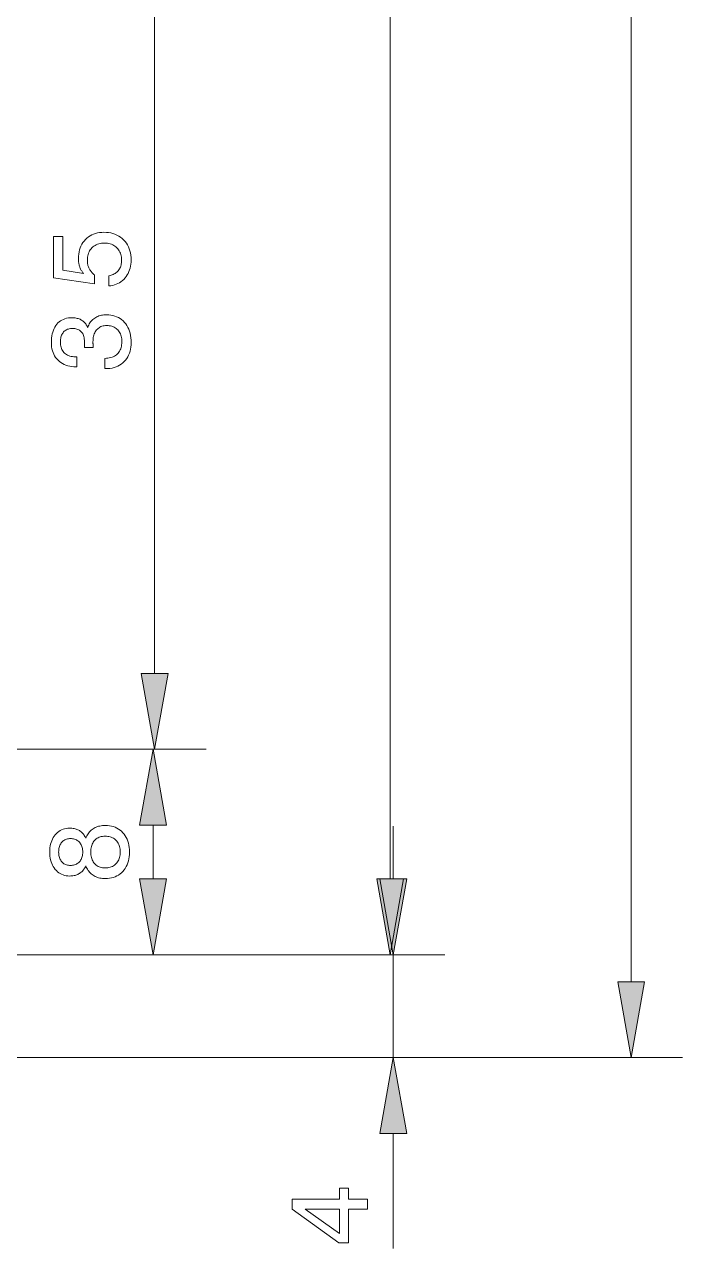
# Model space of a CAD drawing. Extents: x 0 to 297, y 0 to 547.
# Drawn here: x 196.59 to 222.21, y 138.23 to 185.86 of the extents above; entities that cross this region are included whole.
import ezdxf

# ---------------------------------------------------------------- set-up
doc = ezdxf.new("R2010")
doc.units = 0

msp = doc.modelspace()

# ---------------------------------------------------------------- linework, layer by layer
at = {"color": 7, "lineweight": 13}
for p, q in [((210.828, 152.612), (210.828, 326.904)), ((220.21, 148.612), (220.21, 326.904)), ((201.661, 160.612), (201.661, 189.704)), ((167.6, 157.658), (203.598, 157.658)), ((167.6, 157.658), (203.661, 157.658)), ((166.35, 149.658), (212.952, 149.658)), ((166.35, 149.658), (212.828, 149.658)), ((166.35, 149.658), (203.598, 149.658)), ((161.059, 145.658), (222.21, 145.658)), ((161.059, 145.658), (212.952, 145.658))]:
    msp.add_line(p, q, dxfattribs=at)
at = {"color": 7, "lineweight": 13, "ltscale": 0.052279}
msp.add_line((201.598, 152.612), (201.598, 154.704), dxfattribs=at)
at = {"color": 7, "lineweight": 13, "ltscale": 0.051139}
msp.add_line((210.952, 152.612), (210.952, 154.658), dxfattribs=at)
at = {"color": 7, "lineweight": 13, "ltscale": 0.1}
msp.add_line((210.952, 145.658), (210.952, 149.658), dxfattribs=at)
at = {"color": 7, "lineweight": 13, "ltscale": 0.111889}
msp.add_line((210.952, 138.228), (210.952, 142.704), dxfattribs=at)
at = {"color": 7, "lineweight": 13}
for points in [[(199.879, 175.687), (199.879, 176.087), (199.925, 176.096), (199.969, 176.106), (200.01, 176.12), (200.05, 176.136), (200.087, 176.154), (200.123, 176.175), (200.157, 176.198), (200.188, 176.223), (200.217, 176.252), (200.245, 176.282), (200.27, 176.315), (200.292, 176.349), (200.312, 176.385), (200.329, 176.423), (200.344, 176.463), (200.355, 176.505), (200.365, 176.548), (200.371, 176.593), (200.375, 176.639), (200.377, 176.688), (200.375, 176.747), (200.369, 176.804), (200.36, 176.858), (200.347, 176.91), (200.331, 176.96), (200.311, 177.007), (200.287, 177.052), (200.259, 177.095), (200.228, 177.135), (200.193, 177.173), (200.155, 177.208), (200.115, 177.239), (200.073, 177.266), (200.028, 177.29), (199.981, 177.31), (199.931, 177.327), (199.88, 177.34), (199.825, 177.349), (199.769, 177.354), (199.71, 177.356), (199.65, 177.354), (199.593, 177.349), (199.538, 177.34), (199.486, 177.327), (199.436, 177.311), (199.388, 177.291), (199.343, 177.267), (199.301, 177.24), (199.261, 177.209), (199.223, 177.175), (199.189, 177.137), (199.158, 177.097), (199.131, 177.055), (199.107, 177.01), (199.087, 176.963), (199.071, 176.913), (199.058, 176.86), (199.049, 176.805), (199.044, 176.748), (199.042, 176.688), (199.043, 176.653), (199.045, 176.619), (199.048, 176.586), (199.053, 176.553), (199.059, 176.521), (199.067, 176.489), (199.076, 176.458), (199.087, 176.428), (199.098, 176.398), (199.112, 176.369), (199.126, 176.34), (199.142, 176.312), (199.159, 176.285), (199.178, 176.259), (199.198, 176.233), (199.219, 176.209), (199.242, 176.184), (199.266, 176.161), (199.291, 176.138), (199.318, 176.117), (199.318, 175.773), (197.729, 176.009), (197.729, 177.611), (198.083, 177.611), (198.083, 176.298), (198.89, 176.178), (198.872, 176.2), (198.854, 176.222), (198.837, 176.246), (198.822, 176.27), (198.807, 176.295), (198.793, 176.321), (198.78, 176.347), (198.767, 176.375), (198.756, 176.403), (198.746, 176.432), (198.736, 176.461), (198.728, 176.491), (198.721, 176.522), (198.714, 176.553), (198.709, 176.585), (198.704, 176.617), (198.701, 176.65), (198.698, 176.683), (198.697, 176.717), (198.696, 176.751), (198.699, 176.842), (198.707, 176.929), (198.721, 177.012), (198.74, 177.092), (198.765, 177.168), (198.795, 177.24), (198.831, 177.309), (198.872, 177.375), (198.918, 177.436), (198.97, 177.494), (199.027, 177.548), (199.087, 177.596), (199.15, 177.638), (199.217, 177.674), (199.287, 177.705), (199.361, 177.731), (199.438, 177.75), (199.518, 177.765), (199.602, 177.773), (199.689, 177.776), (199.782, 177.773), (199.871, 177.764), (199.956, 177.749), (200.038, 177.728), (200.117, 177.701), (200.191, 177.668), (200.263, 177.63), (200.33, 177.585), (200.394, 177.534), (200.455, 177.477), (200.51, 177.416), (200.56, 177.351), (200.604, 177.282), (200.642, 177.21), (200.674, 177.134), (200.701, 177.055), (200.721, 176.972), (200.736, 176.885), (200.745, 176.795), (200.748, 176.701), (200.745, 176.617), (200.738, 176.537), (200.726, 176.459), (200.709, 176.385), (200.688, 176.313), (200.661, 176.244), (200.63, 176.178), (200.594, 176.115), (200.554, 176.055), (200.508, 175.998), (200.459, 175.944), (200.407, 175.896), (200.351, 175.852), (200.293, 175.814), (200.231, 175.78), (200.167, 175.751), (200.099, 175.728), (200.029, 175.709), (199.956, 175.695)], [(199.721, 172.469), (199.721, 172.868), (199.783, 172.871), (199.842, 172.877), (199.898, 172.886), (199.951, 172.899), (200.002, 172.914), (200.049, 172.934), (200.094, 172.956), (200.136, 172.981), (200.175, 173.01), (200.211, 173.042), (200.244, 173.077), (200.274, 173.114), (200.3, 173.154), (200.322, 173.197), (200.342, 173.243), (200.357, 173.291), (200.369, 173.342), (200.378, 173.396), (200.383, 173.452), (200.385, 173.511), (200.383, 173.569), (200.379, 173.624), (200.371, 173.677), (200.36, 173.727), (200.345, 173.775), (200.328, 173.82), (200.308, 173.863), (200.284, 173.903), (200.257, 173.941), (200.227, 173.976), (200.194, 174.008), (200.159, 174.037), (200.121, 174.062), (200.081, 174.084), (200.039, 174.103), (199.995, 174.118), (199.948, 174.13), (199.898, 174.139), (199.847, 174.144), (199.793, 174.145), (199.743, 174.144), (199.697, 174.139), (199.652, 174.13), (199.61, 174.119), (199.569, 174.104), (199.531, 174.085), (199.496, 174.063), (199.462, 174.038), (199.431, 174.01), (199.402, 173.978), (199.375, 173.943), (199.351, 173.905), (199.33, 173.865), (199.312, 173.822), (199.296, 173.776), (199.284, 173.728), (199.274, 173.677), (199.267, 173.623), (199.263, 173.566), (199.261, 173.507), (199.261, 173.498), (199.261, 173.49), (199.261, 173.481), (199.262, 173.472), (199.262, 173.463), (199.262, 173.455), (199.262, 173.446), (199.263, 173.436), (199.263, 173.427), (199.263, 173.418), (199.264, 173.409), (199.264, 173.398), (199.265, 173.388), (199.265, 173.376), (199.266, 173.364), (199.267, 173.352), (199.267, 173.339), (199.268, 173.325), (199.269, 173.311), (199.27, 173.296), (198.93, 173.296), (198.931, 173.305), (198.931, 173.314), (198.931, 173.323), (198.932, 173.332), (198.932, 173.341), (198.932, 173.35), (198.933, 173.359), (198.933, 173.367), (198.933, 173.376), (198.933, 173.384), (198.934, 173.393), (198.934, 173.401), (198.934, 173.409), (198.934, 173.417), (198.934, 173.425), (198.934, 173.433), (198.934, 173.44), (198.934, 173.448), (198.935, 173.455), (198.935, 173.462), (198.933, 173.519), (198.93, 173.573), (198.924, 173.623), (198.916, 173.671), (198.906, 173.716), (198.893, 173.757), (198.878, 173.796), (198.861, 173.831), (198.841, 173.864), (198.82, 173.894), (198.795, 173.92), (198.769, 173.944), (198.74, 173.965), (198.708, 173.983), (198.674, 173.999), (198.638, 174.011), (198.599, 174.021), (198.558, 174.028), (198.515, 174.032), (198.469, 174.034), (198.424, 174.032), (198.382, 174.028), (198.341, 174.021), (198.303, 174.012), (198.267, 174), (198.233, 173.985), (198.202, 173.967), (198.172, 173.947), (198.144, 173.924), (198.119, 173.898), (198.095, 173.869), (198.075, 173.839), (198.056, 173.805), (198.04, 173.77), (198.027, 173.732), (198.016, 173.692), (198.007, 173.649), (198.001, 173.604), (197.998, 173.556), (197.996, 173.507), (197.998, 173.451), (198.003, 173.397), (198.011, 173.347), (198.022, 173.299), (198.037, 173.254), (198.055, 173.212), (198.076, 173.173), (198.1, 173.136), (198.128, 173.102), (198.159, 173.071), (198.193, 173.043), (198.23, 173.018), (198.27, 172.995), (198.313, 172.976), (198.359, 172.96), (198.408, 172.946), (198.46, 172.936), (198.516, 172.929), (198.574, 172.924), (198.635, 172.923), (198.635, 172.539), (198.606, 172.539), (198.519, 172.542), (198.437, 172.549), (198.357, 172.562), (198.282, 172.58), (198.21, 172.603), (198.141, 172.631), (198.077, 172.664), (198.015, 172.703), (197.958, 172.746), (197.904, 172.795), (197.854, 172.848), (197.809, 172.905), (197.77, 172.965), (197.736, 173.029), (197.708, 173.096), (197.684, 173.167), (197.666, 173.241), (197.653, 173.319), (197.645, 173.4), (197.642, 173.486), (197.644, 173.575), (197.651, 173.661), (197.661, 173.743), (197.676, 173.82), (197.695, 173.894), (197.719, 173.963), (197.747, 174.028), (197.778, 174.089), (197.815, 174.145), (197.855, 174.198), (197.899, 174.246), (197.947, 174.289), (197.998, 174.327), (198.052, 174.36), (198.11, 174.388), (198.171, 174.411), (198.236, 174.428), (198.304, 174.441), (198.375, 174.449), (198.45, 174.451), (198.492, 174.45), (198.534, 174.447), (198.574, 174.442), (198.613, 174.436), (198.651, 174.427), (198.687, 174.417), (198.723, 174.404), (198.757, 174.39), (198.789, 174.373), (198.821, 174.355), (198.851, 174.335), (198.879, 174.313), (198.906, 174.289), (198.932, 174.264), (198.956, 174.236), (198.979, 174.207), (199, 174.176), (199.02, 174.143), (199.038, 174.108), (199.055, 174.072), (199.073, 174.119), (199.094, 174.164), (199.117, 174.207), (199.141, 174.247), (199.168, 174.285), (199.197, 174.32), (199.227, 174.354), (199.26, 174.385), (199.294, 174.413), (199.331, 174.44), (199.369, 174.463), (199.409, 174.485), (199.451, 174.504), (199.495, 174.52), (199.54, 174.534), (199.587, 174.545), (199.636, 174.554), (199.686, 174.56), (199.739, 174.564), (199.793, 174.565), (199.877, 174.562), (199.959, 174.553), (200.037, 174.538), (200.111, 174.518), (200.182, 174.491), (200.25, 174.459), (200.314, 174.42), (200.375, 174.376), (200.432, 174.326), (200.486, 174.27), (200.536, 174.209), (200.58, 174.144), (200.62, 174.075), (200.653, 174.003), (200.682, 173.926), (200.706, 173.846), (200.724, 173.762), (200.737, 173.673), (200.745, 173.581), (200.748, 173.486), (200.745, 173.395), (200.737, 173.308), (200.723, 173.224), (200.704, 173.145), (200.68, 173.069), (200.65, 172.997), (200.614, 172.928), (200.574, 172.864), (200.527, 172.803), (200.476, 172.746), (200.419, 172.693), (200.36, 172.646), (200.296, 172.605), (200.229, 172.569), (200.158, 172.538), (200.084, 172.514), (200.006, 172.494), (199.924, 172.48), (199.839, 172.472), (199.75, 172.469)], [(201.14, 160.612), (201.661, 157.658), (202.182, 160.612)], [(202.119, 154.704), (201.598, 157.658), (201.077, 154.704)], [(198.983, 153.121), (198.964, 153.083), (198.944, 153.046), (198.923, 153.011), (198.9, 152.979), (198.876, 152.948), (198.851, 152.919), (198.824, 152.893), (198.796, 152.868), (198.767, 152.845), (198.736, 152.824), (198.704, 152.805), (198.671, 152.789), (198.636, 152.774), (198.6, 152.761), (198.562, 152.75), (198.523, 152.741), (198.483, 152.734), (198.441, 152.729), (198.397, 152.726), (198.353, 152.725), (198.285, 152.728), (198.22, 152.735), (198.158, 152.748), (198.098, 152.766), (198.041, 152.79), (197.986, 152.818), (197.934, 152.852), (197.885, 152.89), (197.838, 152.934), (197.794, 152.983), (197.753, 153.037), (197.716, 153.093), (197.684, 153.152), (197.656, 153.215), (197.633, 153.281), (197.613, 153.35), (197.598, 153.422), (197.587, 153.497), (197.581, 153.575), (197.579, 153.657), (197.581, 153.739), (197.587, 153.817), (197.598, 153.893), (197.613, 153.965), (197.633, 154.034), (197.656, 154.1), (197.684, 154.162), (197.716, 154.222), (197.753, 154.278), (197.794, 154.331), (197.838, 154.379), (197.885, 154.423), (197.934, 154.461), (197.986, 154.494), (198.041, 154.523), (198.098, 154.546), (198.158, 154.564), (198.22, 154.576), (198.285, 154.584), (198.353, 154.587), (198.398, 154.586), (198.442, 154.583), (198.484, 154.578), (198.525, 154.571), (198.564, 154.562), (198.602, 154.552), (198.638, 154.539), (198.673, 154.525), (198.706, 154.508), (198.738, 154.49), (198.769, 154.469), (198.798, 154.447), (198.826, 154.422), (198.852, 154.396), (198.877, 154.367), (198.901, 154.336), (198.924, 154.303), (198.945, 154.268), (198.965, 154.231), (198.983, 154.192), (199.002, 154.241), (199.024, 154.286), (199.047, 154.33), (199.073, 154.37), (199.1, 154.409), (199.13, 154.445), (199.161, 154.478), (199.195, 154.51), (199.23, 154.538), (199.268, 154.565), (199.307, 154.588), (199.348, 154.61), (199.39, 154.629), (199.435, 154.645), (199.481, 154.659), (199.529, 154.67), (199.578, 154.679), (199.63, 154.685), (199.683, 154.689), (199.738, 154.69), (199.822, 154.687), (199.904, 154.679), (199.981, 154.665), (200.055, 154.645), (200.126, 154.62), (200.193, 154.589), (200.257, 154.553), (200.317, 154.511), (200.374, 154.464), (200.427, 154.411), (200.476, 154.353), (200.52, 154.291), (200.558, 154.226), (200.592, 154.156), (200.62, 154.083), (200.643, 154.005), (200.661, 153.924), (200.674, 153.839), (200.682, 153.75), (200.684, 153.657), (200.682, 153.564), (200.674, 153.475), (200.661, 153.39), (200.643, 153.309), (200.62, 153.232), (200.592, 153.158), (200.558, 153.089), (200.52, 153.023), (200.476, 152.962), (200.427, 152.904), (200.374, 152.851), (200.317, 152.804), (200.257, 152.762), (200.193, 152.726), (200.126, 152.696), (200.055, 152.671), (199.981, 152.651), (199.904, 152.637), (199.822, 152.629), (199.738, 152.626), (199.683, 152.627), (199.63, 152.631), (199.578, 152.637), (199.529, 152.646), (199.481, 152.657), (199.435, 152.671), (199.39, 152.688), (199.348, 152.706), (199.307, 152.728), (199.268, 152.751), (199.23, 152.778), (199.195, 152.806), (199.161, 152.837), (199.13, 152.871), (199.1, 152.907), (199.073, 152.945), (199.047, 152.985), (199.024, 153.028), (199.002, 153.074)], [(198.386, 153.136), (198.428, 153.138), (198.469, 153.142), (198.508, 153.149), (198.545, 153.159), (198.58, 153.172), (198.614, 153.187), (198.646, 153.206), (198.676, 153.227), (198.705, 153.252), (198.732, 153.279), (198.757, 153.308), (198.779, 153.339), (198.799, 153.372), (198.816, 153.407), (198.83, 153.444), (198.842, 153.483), (198.851, 153.524), (198.857, 153.566), (198.861, 153.611), (198.863, 153.657), (198.861, 153.704), (198.857, 153.748), (198.851, 153.791), (198.842, 153.832), (198.83, 153.871), (198.816, 153.908), (198.799, 153.943), (198.779, 153.977), (198.757, 154.008), (198.732, 154.038), (198.705, 154.065), (198.676, 154.089), (198.646, 154.11), (198.614, 154.129), (198.58, 154.144), (198.545, 154.157), (198.508, 154.167), (198.469, 154.174), (198.428, 154.178), (198.386, 154.18), (198.344, 154.178), (198.304, 154.174), (198.266, 154.167), (198.229, 154.158), (198.194, 154.145), (198.161, 154.13), (198.13, 154.112), (198.101, 154.091), (198.073, 154.067), (198.048, 154.041), (198.024, 154.012), (198.004, 153.981), (197.985, 153.948), (197.969, 153.912), (197.955, 153.875), (197.944, 153.836), (197.936, 153.794), (197.93, 153.751), (197.926, 153.705), (197.925, 153.657), (197.926, 153.61), (197.93, 153.564), (197.936, 153.521), (197.944, 153.48), (197.955, 153.44), (197.969, 153.403), (197.985, 153.368), (198.004, 153.335), (198.024, 153.304), (198.048, 153.275), (198.073, 153.249), (198.101, 153.225), (198.13, 153.204), (198.161, 153.186), (198.194, 153.171), (198.229, 153.159), (198.266, 153.149), (198.304, 153.142), (198.344, 153.138)], [(199.729, 153.041), (199.783, 153.043), (199.834, 153.048), (199.883, 153.056), (199.93, 153.068), (199.975, 153.083), (200.017, 153.101), (200.057, 153.122), (200.094, 153.147), (200.129, 153.175), (200.162, 153.207), (200.193, 153.241), (200.22, 153.278), (200.244, 153.317), (200.264, 153.358), (200.282, 153.402), (200.296, 153.448), (200.307, 153.497), (200.315, 153.548), (200.32, 153.601), (200.322, 153.657), (200.32, 153.713), (200.315, 153.767), (200.307, 153.818), (200.296, 153.867), (200.282, 153.913), (200.264, 153.957), (200.244, 153.999), (200.22, 154.038), (200.193, 154.075), (200.162, 154.109), (200.129, 154.141), (200.094, 154.169), (200.057, 154.194), (200.017, 154.215), (199.975, 154.233), (199.93, 154.248), (199.883, 154.26), (199.834, 154.268), (199.783, 154.273), (199.729, 154.275), (199.679, 154.273), (199.631, 154.268), (199.586, 154.26), (199.542, 154.248), (199.501, 154.234), (199.461, 154.215), (199.424, 154.194), (199.389, 154.169), (199.356, 154.141), (199.325, 154.11), (199.297, 154.076), (199.272, 154.039), (199.25, 154), (199.23, 153.959), (199.214, 153.915), (199.201, 153.868), (199.19, 153.819), (199.183, 153.768), (199.178, 153.713), (199.177, 153.657), (199.178, 153.601), (199.183, 153.547), (199.19, 153.496), (199.201, 153.447), (199.214, 153.401), (199.23, 153.357), (199.25, 153.315), (199.272, 153.276), (199.297, 153.24), (199.325, 153.206), (199.356, 153.175), (199.389, 153.147), (199.424, 153.122), (199.461, 153.101), (199.501, 153.082), (199.542, 153.068), (199.586, 153.056), (199.631, 153.048), (199.679, 153.043)], [(201.077, 152.612), (201.598, 149.658), (202.119, 152.612)], [(210.307, 152.612), (210.828, 149.658), (211.349, 152.612)], [(210.431, 152.612), (210.952, 149.658), (211.473, 152.612)], [(219.689, 148.612), (220.21, 145.658), (220.731, 148.612)], [(211.473, 142.704), (210.952, 145.658), (210.431, 142.704)], [(209.952, 139.765), (209.21, 139.765), (209.21, 138.447), (208.83, 138.447), (207.019, 139.761), (207.019, 140.153), (208.864, 140.153), (208.864, 140.581), (209.21, 140.581), (209.21, 140.153), (209.952, 140.153)], [(208.864, 138.81), (208.864, 139.765), (207.521, 139.765)]]:
    msp.add_lwpolyline(points, close=True, dxfattribs=at)
for points in [[(201.14, 160.612), (201.661, 157.658), (201.14, 160.612), (202.182, 160.612)], [(202.119, 154.704), (201.598, 157.658), (202.119, 154.704), (201.077, 154.704)], [(201.077, 152.612), (201.598, 149.658), (201.077, 152.612), (202.119, 152.612)], [(210.307, 152.612), (210.828, 149.658), (210.307, 152.612), (211.349, 152.612)], [(210.431, 152.612), (210.952, 149.658), (210.431, 152.612), (211.473, 152.612)], [(219.689, 148.612), (220.21, 145.658), (219.689, 148.612), (220.731, 148.612)], [(211.473, 142.704), (210.952, 145.658), (211.473, 142.704), (210.431, 142.704)]]:
    msp.add_solid(points, dxfattribs=at)

doc.saveas('drawing.dxf')
